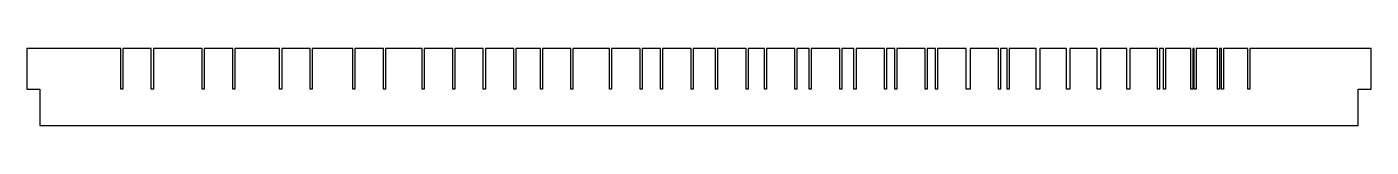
# Model space of a CAD drawing. Header units: millimetres. Extents: x -450 to -120, y 171 to 190.
import ezdxf

# ---------------------------------------------------------------- set-up
doc = ezdxf.new("R2010")
doc.units = ezdxf.units.MM
doc.layers.get('0').update_dxf_attribs({"linetype": 'CONTINUOUS'})

msp = doc.modelspace()

# ---------------------------------------------------------------- linework, layer by layer
msp.add_lwpolyline([(-157.25, 190), (-157.25, 180), (-157.75, 180), (-157.75, 190), (-162.95, 190), (-162.95, 180), (-163.45, 180), (-163.45, 190), (-163.75, 190), (-163.75, 180), (-164.25, 180), (-164.25, 190), (-170.45, 190), (-170.45, 180), (-170.95, 180), (-170.95, 190), (-171.95, 190), (-171.95, 180), (-172.45, 180), (-172.45, 190), (-179.25, 190), (-179.25, 180), (-179.95, 180), (-179.95, 190), (-186.45, 190), (-186.45, 180), (-187.25, 180), (-187.25, 190), (-193.95, 190), (-193.95, 180), (-194.75, 180), (-194.75, 190), (-201.35, 190), (-201.35, 180), (-202.25, 180), (-202.25, 190), (-208.85, 190), (-208.85, 180), (-209.35, 180), (-209.35, 190), (-210.95, 190), (-210.95, 180), (-211.45, 180), (-211.45, 190), (-218.45, 190), (-218.45, 180), (-219.45, 180), (-219.45, 190), (-226.45, 190), (-226.45, 180), (-226.95, 180), (-226.95, 190), (-228.95, 190), (-228.95, 180), (-229.45, 180), (-229.45, 190), (-236.45, 190), (-236.45, 180), (-236.95, 180), (-236.95, 190), (-238.95, 190), (-238.95, 180), (-239.45, 180), (-239.45, 190), (-246.45, 190), (-246.45, 180), (-246.95, 180), (-246.95, 190), (-249.95, 190), (-249.95, 180), (-250.45, 180), (-250.45, 190), (-257.45, 190), (-257.45, 180), (-257.95, 180), (-257.95, 190), (-260.95, 190), (-260.95, 180), (-261.45, 180), (-261.45, 190), (-268.45, 190), (-268.45, 180), (-268.95, 180), (-268.95, 190), (-272.95, 190), (-272.95, 180), (-273.45, 180), (-273.45, 190), (-280.45, 190), (-280.45, 180), (-280.95, 180), (-280.95, 190), (-286.45, 190), (-286.45, 180), (-286.95, 180), (-286.95, 190), (-293.95, 190), (-293.95, 180), (-294.45, 180), (-294.45, 190), (-298.95, 190), (-298.95, 180), (-299.45, 180), (-299.45, 190), (-306.45, 190), (-306.45, 180), (-306.95, 180), (-306.95, 190), (-315.95, 190), (-315.95, 180), (-316.45, 180), (-316.45, 190), (-323.45, 190), (-323.45, 180), (-323.95, 180), (-323.95, 190), (-329.95, 190), (-329.95, 180), (-330.45, 180), (-330.45, 190), (-337.45, 190), (-337.45, 180), (-337.95, 180), (-337.95, 190), (-344.95, 190), (-344.95, 180), (-345.45, 180), (-345.45, 190), (-352.45, 190), (-352.45, 180), (-352.95, 180), (-352.95, 190), (-361.95, 190), (-361.95, 180), (-362.45, 180), (-362.45, 190), (-369.45, 190), (-369.45, 180), (-369.95, 180), (-369.95, 190), (-379.95, 190), (-379.95, 180), (-380.45, 180), (-380.45, 190), (-387.45, 190), (-387.45, 180), (-387.95, 180), (-387.95, 190), (-398.95, 190), (-398.95, 180), (-399.45, 180), (-399.45, 190), (-406.45, 190), (-406.45, 180), (-406.95, 180), (-406.95, 190), (-418.95, 190), (-418.95, 180), (-419.45, 180), (-419.45, 190), (-426.45, 190), (-426.45, 180), (-426.95, 180), (-426.95, 190), (-450, 190), (-450, 180), (-446.8, 180), (-446.8, 171), (-123.2, 171), (-123.2, 180), (-120, 180), (-120, 190), (-149.75, 190), (-149.75, 180), (-150.25, 180), (-150.25, 190), (-156.25, 190), (-156.25, 180), (-156.75, 180), (-156.75, 190)], close=True)

doc.saveas('drawing.dxf')
